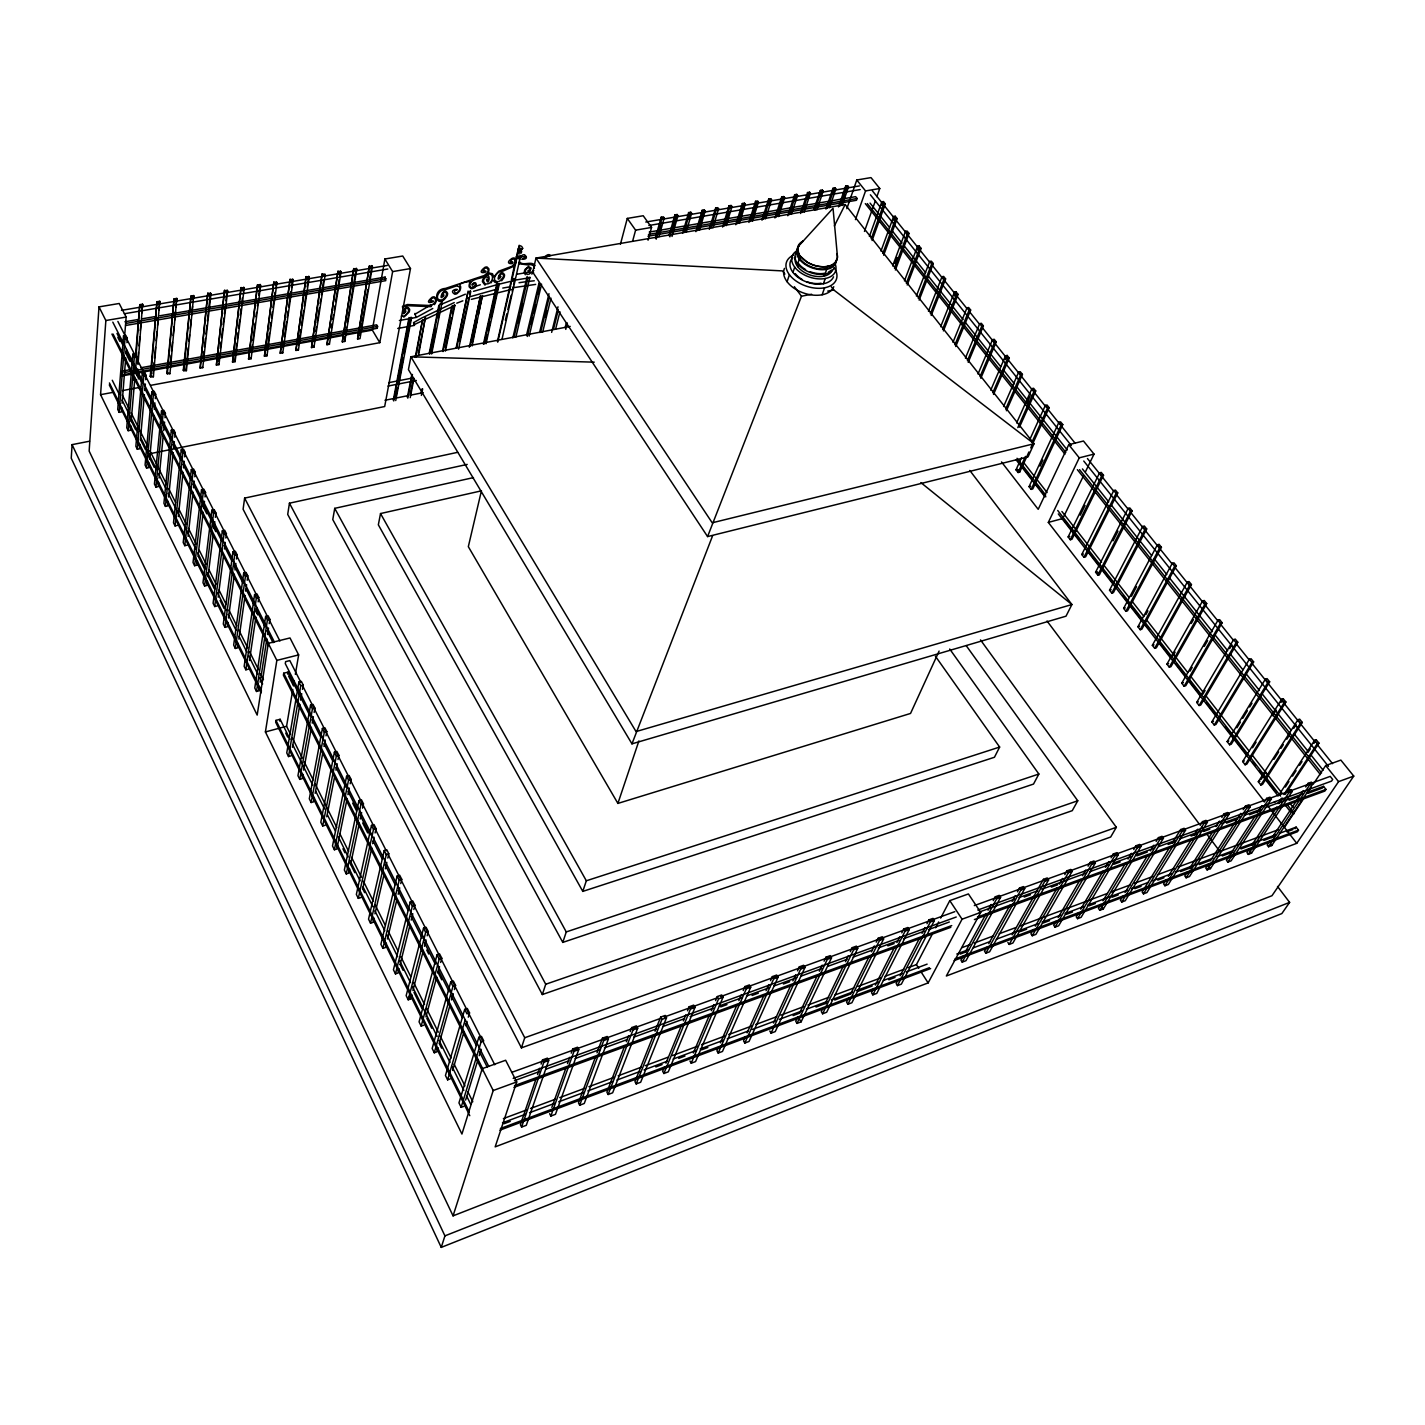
<?xml version="1.0" encoding="UTF-8"?>
<svg xmlns="http://www.w3.org/2000/svg" width="1425" height="1425" viewBox="0 0 1425 1425"><rect width="100%" height="100%" fill="white"/><g stroke="black" fill="none" stroke-linecap="round" stroke-linejoin="round"><path stroke-width="1.5" d="M520.642 251.156L521.105 250.07M522.316 248.947L520.267 251.21L518.575 250.622A2.458 1.55 13.6 0 1 517.934 249.642L519.199 248.823M89.543 441.216L72.087 444.636L71.25 458.209L441.251 1247.392L1281.841 913.567L1289.607 902.381L1277.513 886.439M124.598 336.638L126.148 317.062L119.201 303.489L99.002 306.874L89.152 451.084L453.061 1215.863L1271.973 895.719L1353.75 776.091L1340.854 760.095L1325.695 765.546L1313.565 783.732M295.349 674.363L298.644 654.894L290.005 637.955L268.274 643.352L257.177 715.083L100.569 394.672L105.86 320.518L99.002 306.874M126.95 342.659L127.306 338.331L125.828 335.392L123.53 335.801L117.723 409.438L119.166 412.359L121.392 411.932L121.731 407.603M121.499 375.773L121.838 371.426M122.871 358.387L123.209 354.041M119.166 412.359L125.008 338.722L123.53 335.801M122.087 403.275L125.738 357.8M126.095 353.471L126.433 349.143M135.375 371.889L136.657 356.749L135.143 353.792L132.846 354.202L126.736 427.749L128.197 430.706L130.423 430.261L130.797 425.933M128.197 430.706L134.342 357.158L132.846 354.202M135.375 357.372L139.81 304.647L142.571 304.184L138.011 364.444M134.573 373.724L135.126 367.133M136.052 356.143L139.81 304.647M131.153 421.622L134.823 378.373M137.53 363.464L138.457 352.492M139.027 345.901L139.775 337.119M140.327 330.529L141.075 321.747M141.823 312.966L142.571 304.184M137.085 375.416L137.637 368.843M145.724 379.727L146.116 375.398L144.602 372.406L142.286 372.833L135.856 446.292L137.334 449.267L139.579 448.822L139.953 444.511M137.334 449.267L143.8 375.826L142.286 372.833M140.345 440.183L144.388 394.832M144.762 390.521L145.35 384.037M150.248 376.253L156.999 301.744L159.743 301.281L153.401 376.734L150.248 376.253L153.401 376.734M150.729 377.233L156.999 301.744M153.098 373.582L154.114 362.627M154.506 358.245L155.521 347.29M156.127 340.718L156.928 331.954M157.534 325.381L158.139 318.808M158.941 310.044L159.743 301.281M155.307 398.608L155.699 394.298L154.167 391.269L151.834 391.697L145.083 465.049L146.579 468.077L148.841 467.614L149.233 463.303M146.579 468.077L153.383 394.743L151.834 391.697M149.643 458.993L153.686 415.868M154.292 409.403L154.897 402.919M164.997 417.739L165.407 413.446L163.857 410.364L161.524 410.81L154.434 484.055L155.948 487.118L158.211 486.637L158.638 482.345M800.209 258.976L797.786 249.428L798.463 246.24L833.037 208.282L837.49 257.052C837.259 264.248 829.083 266.992 822.938 266.76A20.627 12.611 18.9 0 1 803.504 259.546L800.28 256.179A20.627 12.611 18.9 0 1 803.255 241.021L800.44 243.515M166.832 373.19L174.064 298.876L176.789 298.413L169.967 373.671L166.832 373.19L169.967 373.671M155.948 487.118L163.073 413.891L161.524 410.81M167.331 374.169L174.064 298.876M159.066 478.034L163.305 434.963M163.715 430.671L164.57 422.049M170.341 363.963L171.196 355.235M171.623 350.853L172.478 342.125M173.138 335.57L173.993 326.824M174.634 320.269L175.489 311.523M175.916 307.159L176.789 298.413M174.794 437.261L175.257 432.826L173.672 429.709L171.321 430.172L163.911 503.292L165.425 506.392L167.705 505.911L168.168 501.475M165.425 506.392L172.906 433.289L171.321 430.172M168.631 497.058L173.191 452.758M173.654 448.323L174.331 441.679M183.308 370.162L191.003 296.026L193.693 295.563L186.426 370.643L183.308 370.162L186.426 370.643M183.807 371.123L191.003 296.026M185.927 369.681L188.207 347.878M188.902 341.341L189.578 334.804M190.273 328.267L191.182 319.538M191.645 315.192L192.553 306.464M193.248 299.927L193.693 295.563M184.733 456.891L185.214 452.473L183.611 449.303L181.26 449.783L173.494 522.779L175.043 525.914L177.323 525.415M175.043 525.914L182.863 452.936L181.26 449.783M178.285 516.58L183.059 472.37M183.54 467.934L184.252 461.308M207.801 293.194L200.159 368.113L202.778 367.632L211.007 293.71L207.801 293.194L200.159 368.113M203.241 357.978L203.953 351.441M204.434 347.094L205.414 338.402M205.895 334.056L206.857 325.363M207.338 320.999L208.317 312.307M208.798 307.96L210.49 292.748M194.815 476.787L195.314 472.37L193.675 469.163L191.324 469.644L183.202 542.498L184.769 545.686L187.067 545.169M184.769 545.686L192.945 472.851L191.324 469.644M188.064 536.352L193.052 492.231M193.551 487.813L194.317 481.187M224.491 290.379L216.404 365.121L218.987 364.64L227.679 290.896L224.491 290.379L216.404 365.121M205.022 496.933L205.538 492.533L203.882 489.292L201.513 489.79L193.034 562.483L194.619 565.707L196.935 565.191L197.452 560.773M194.619 565.707L203.169 493.032L201.513 489.79M218.737 361.505L219.254 357.176M220.269 348.502L221.035 341.982M221.552 337.654L222.567 328.979M223.084 324.633L223.85 318.131M224.348 313.785L225.114 307.283M225.88 300.782L227.163 289.934M197.968 556.373L203.187 512.341M203.704 507.941L204.487 501.333M215.353 517.346L215.905 512.964L214.231 509.669L211.844 510.186L202.991 582.736L204.594 585.996L206.91 585.461L207.462 581.062M241.057 287.583L232.542 362.146L235.107 361.665L244.227 288.099L241.057 287.583L232.542 362.146M204.594 585.996L213.518 513.481L211.844 510.186M207.997 576.662L213.18 534.927M213.999 528.337L214.819 521.746M235.125 356.393L235.107 361.665M235.927 349.891L236.728 343.407M237.28 339.079L238.082 332.577M238.616 328.249L239.685 319.61M240.219 315.281L241.021 308.78M241.822 302.296L242.357 297.968M243.176 291.466L243.711 287.137M225.827 538.044L226.397 533.663L224.705 530.332L222.318 530.848L213.091 603.238L214.712 606.533L217.028 605.981M214.712 606.533L224.01 534.197L222.318 530.848M257.515 284.822L248.556 359.189L251.103 358.708L260.668 285.321L257.515 284.822L248.556 359.189M218.168 597.217L223.565 555.572M224.42 548.999L225.275 542.426M251.423 351.298L252.278 344.814M252.831 340.504L255.075 323.226M255.912 316.76L256.482 312.431M257.319 305.965L257.889 301.655M258.727 295.171L260.134 284.377M236.461 559.01L237.049 554.646L235.339 551.261L232.934 551.813L223.297 624.007L224.954 627.356L227.287 626.786L227.875 622.404M224.954 627.356L234.644 555.18L232.934 551.813M228.463 618.04L234.395 574.311M234.982 569.947L235.873 563.392M457.639 452.331L244.619 498.109L243.105 509.259L521.425 1047.856L1110.663 837.027L1116.345 827.302L980.489 639.896M273.832 282.079L264.444 356.25L266.992 355.787L276.984 282.577L273.832 282.079L264.444 356.25M267.045 350.532L269.396 333.308M269.984 328.997L270.875 322.549M271.463 318.238L272.335 311.772M272.923 307.462L273.796 301.013M274.384 296.703L274.972 292.392M275.862 285.944L276.45 281.633M247.22 580.26L247.843 575.914L246.097 572.494L243.693 573.046L233.664 645.044L235.321 648.446L237.672 647.858L238.296 643.494M235.321 648.446L245.421 576.466L243.693 573.046M238.901 639.13L245.064 595.525M245.688 591.161L246.596 584.624M290.059 279.336L280.244 353.329L282.756 352.866L293.176 279.852L290.059 279.336L280.244 353.329M282.845 347.647L283.771 341.198M284.377 336.906L286.514 321.872M287.137 317.561L288.046 311.131M288.652 306.82L290.807 291.787M291.412 287.494L292.642 278.908M258.139 601.813L258.78 597.467L257.017 593.993L254.594 594.563L244.156 666.366L245.848 669.803L248.199 669.216M245.848 669.803L256.34 598.037L254.594 594.563M249.482 660.505L255.894 617.025M256.536 612.679L257.177 608.332M306.143 276.628L295.919 350.443L298.431 349.98L309.261 277.127L306.143 276.628L295.919 350.443M298.537 344.761L300.764 329.763M301.387 325.488L303.614 310.472M304.255 306.197L306.161 293.336M307.123 286.906L308.708 276.201M269.2 623.651L269.859 619.323L268.078 615.796L265.638 616.384L254.772 687.972L256.5 691.463L258.869 690.84L259.528 686.512M256.5 691.463L267.419 619.911L265.638 616.384M322.121 273.938L311.505 347.575L313.981 347.112L325.221 274.437L322.121 273.938L311.505 347.575M260.187 682.183L266.867 638.827M267.526 634.499L268.523 627.998M431.116 304.665L414.907 314.284M314.106 341.911L315.103 335.498M315.762 331.223L316.421 326.948M317.08 322.673L319.396 307.711M320.055 303.436L320.714 299.161M321.373 294.886L322.032 290.611M322.691 286.336L323.689 279.923M467.204 464.408L289.435 503.203L287.708 514.389L542.337 994.543L1072.259 810.665L1077.763 800.779L966.203 645.632M337.992 271.267L326.966 344.725L329.424 344.262L341.074 271.765L337.992 271.267L326.966 344.725M940.678 918.092L949.78 900.636L968.412 893.938L980.721 912.392L962.071 919.196L928.138 982.912L495.17 1146.858L516.723 1081.931L505.643 1060.253L482.22 1068.661L461.932 1134.051L265.406 731.933L276.842 660.398L268.274 643.352M329.959 336.745L330.653 332.346M331.366 327.964L332.061 323.564M332.773 319.164L333.468 314.782M334.18 310.383L334.893 305.983M335.588 301.601L337.707 288.42M338.402 284.02L339.114 279.621M339.809 275.239L340.522 270.839M289.988 739.219L280.119 719.269L275.987 720.373L275.684 722.226L469.787 1115.704M309.973 715.849L287.921 672.155L283.718 673.223L283.397 675.165L482.291 1070.763M353.738 268.613L342.321 341.893L344.761 341.43L356.82 269.111L353.738 268.613L342.321 341.893M279.799 721.121L280.119 719.269M287.601 674.078L287.921 672.155M344.957 336.122L344.761 341.43M345.687 331.74L346.417 327.358M347.148 322.976L353.347 285.73M354.077 281.348L356.25 268.185M290.504 734.213L286.567 726.269L292.802 689.504M293.532 685.176L294.262 680.847M369.396 265.976L357.568 339.079L360.008 338.616L372.442 266.475L369.396 265.976L357.568 339.079M302.474 689.362L303.222 685.069L301.352 681.399L298.894 682.041L286.746 752.917L288.527 756.55L290.914 755.891M359.848 335.516L360.596 331.152M361.344 326.77L367.739 289.613M369.627 278.677L371.889 265.567M288.527 756.55L300.746 685.71L298.894 682.041M292.41 747.306L299.856 704.377M300.604 700.103L301.726 693.654M473.474 477.607L334.732 508.351L332.773 519.573L562.786 942.406L1033.517 784.071L1038.861 774.024L949.709 649.016M516.456 256.268L517.934 258.531M150.818 385.32L379.798 342.677L372.335 330.101L384.893 258.994L402.723 256.019L410.489 268.559L384.679 406.535L149.572 453.773M384.803 279.068L385.142 277.109L159.885 315.762M800.28 256.179L807.779 262.574L812.606 264.801A20.716 12.665 18.9 0 0 827.64 266.404C834.07 266.065 839.307 259.012 836.76 253.579M123.939 374.597L377.269 328.284L377.589 326.396L376.663 324.829L140.719 367.775M385.142 277.109L385.765 280.654L125.596 325.488M314.159 712.429L314.925 708.154L313.037 704.431L310.561 705.09L297.95 775.699L299.749 779.368L302.153 778.691L302.937 774.416M299.749 779.368L312.449 708.813L310.561 705.09M379.798 342.677L392.623 271.605L384.893 258.994M303.703 770.141L311.452 727.391M312.218 723.116L313.375 716.704M326.004 735.817L326.806 731.559L324.9 727.801L322.406 728.46L309.314 798.784L311.149 802.524L313.553 801.83L314.355 797.572M311.149 802.524L324.312 732.236L322.406 728.46M315.157 793.315L322.798 752.845M323.992 746.468L325.203 740.074M393.282 400.193L396.382 383.966M408.993 317.561L396.756 381.936L398.786 381.544L403.275 357.978M393.727 400.959L409.474 318.345L411.54 317.953L411.077 317.187M395.616 398.145L397.593 387.725M404.094 353.703L409.011 327.999M409.616 324.793L410.649 319.378M395.74 400.55L411.54 317.953M338.01 759.543L338.847 755.303L336.906 751.492L334.412 752.168L320.821 822.207L322.691 825.983L325.114 825.271M480.047 491.144L380.528 513.552L378.338 524.81L582.789 891.391L994.454 757.263L999.638 747.056L935.388 656.195M322.691 825.983L336.353 755.998L334.412 752.168M407.354 397.379L410.525 381.188M411.772 374.811L410.917 379.157L413.339 378.694M415.192 357.372L422.512 319.93L415.815 357.265M407.799 398.145L412.448 374.472M326.77 816.792L334.679 776.5M335.944 770.141L337.191 763.782M412.947 380.707L410.097 395.242L423.225 392.623M418.38 353.062L425.095 318.897M410.222 397.664L414.016 378.32M418.683 354.683L425.398 317.401M421.248 393.033L422.067 388.882M429.263 353.097L438.847 305.342M421.355 395.42L422.673 388.918M429.637 354.255L439.666 304.416L442.106 302.136L431.632 353.988M431.33 352.456L436.086 328.819M438.259 318.078L439.132 313.785M439.791 310.525L440.004 309.403L437.831 310.401M350.176 783.75L351.067 779.386L349.107 775.521L346.596 776.233L332.506 845.933L334.394 849.763L336.834 849.051L347.059 798.98M334.394 849.763L348.555 780.098L346.596 776.233M347.949 794.633L349.285 788.096M442.623 350.639L451.778 306.232M443.05 351.548L452.455 305.983L454.824 305.556L454.361 304.808L452.509 313.714M445.455 347.843L451.636 317.971M445.402 351.102L454.824 305.556M362.538 808.171L363.464 803.825L361.469 799.888L358.958 800.618L344.351 870.016L346.257 873.899L348.715 873.151L349.642 868.822M511.896 278.463L512.305 277.554M513.73 280.618L497.378 284.59M456.16 347.753L466.082 300.693M466.313 299.606L467.721 292.927M456.855 347.397L468.113 291.074M346.257 873.899L360.935 804.555L358.958 800.618M459.705 340.753L468.362 299.891M468.593 298.805L468.825 297.718L466.545 298.52M469.573 294.191L470.321 290.682M458.547 349.125L470.802 291.43L468.593 291.822M350.55 864.494L359.314 823.329M360.24 819.001L361.629 812.499M502.01 339.275L520.57 255.948M469.342 347.273L480.474 295.812L470.161 346.328M472.263 342.552L477.375 319.004M478.301 314.729L482.006 297.593M472.138 345.954L482.38 295.474M375.096 832.93L376.04 828.62L374.027 824.63L371.48 825.378L356.357 894.419L358.298 898.356L360.757 897.608M358.298 898.356L373.51 829.386L371.48 825.378M362.68 888.986L371.747 848.017M372.709 843.707L374.134 837.241M483.396 344.227L496.826 283.646M484.037 344.137L497.307 284.394L499.302 284.038L486.014 343.763M485.836 341.662L487.279 335.16M488.258 330.832L490.182 322.157M491.144 317.811L496.933 291.787M497.165 290.718L498.821 283.29L499.302 284.038M497.414 341.483L510.987 281.669M511.415 279.781L516.349 256.411M497.77 342.125L517.346 255.894C517.168 249.339 516.242 259.083 520.731 257.319M387.832 858.082L388.811 853.789L386.763 849.745L384.216 850.511L368.541 919.178L370.518 923.186L372.976 922.403L373.973 918.11M505.376 320.197L506.855 313.749M507.834 309.474L511.165 295.313M512.127 291.038L513.107 286.763M513.588 284.662L514.425 280.974M519.787 257.498L520.267 255.396M370.518 923.186L386.264 854.555L384.216 850.511M374.953 913.817L383.859 875.235M385.356 868.805L386.834 862.374M512.84 337.921L527.143 276.432M513.98 337.458L527.927 277.626L529.904 277.269L515.903 337.084M518.237 322.691L519.715 316.332M520.713 312.075L522.69 303.578M481.454 490.681L468.326 546.666L617.898 803.415L910.539 713.444L939.093 651.082M400.746 883.589L401.761 879.332L399.677 875.217L397.13 876.001L380.903 944.294L382.898 948.355L385.373 947.554L386.407 943.279M526.555 335.035L538.953 283.343M527.25 336.46L539.63 284.537L538.846 283.361M531.026 323.992L532.558 317.543M533.573 313.251L535.622 304.665M538.187 293.942L539.719 287.512M382.898 948.355L399.214 880.116L397.13 876.001M529.174 336.086L541.571 284.198L539.63 284.537M387.422 939.022L396.649 900.653M398.181 894.259L399.713 887.864M539.558 332.488L548.981 293.692M540.627 332.452L549.409 296.364M545.258 317.205L546.826 310.775M542.693 332.061L550.976 298.11M413.856 909.488L414.924 905.249L412.805 901.081L410.24 901.882L393.442 969.784L395.473 973.898L397.949 973.061L399.018 968.822M551.653 332.381L557.994 306.803M553.452 329.407L558.262 310.009M555.661 328.979L559.954 311.754M395.473 973.898L412.342 906.068L410.24 901.882M400.069 964.582L409.616 926.446M411.202 920.087L412.805 913.728M565.137 327.643L566.224 323.35M565.761 329.389L567.382 322.994M427.179 935.78L428.266 931.558L426.111 927.319L423.546 928.156L406.161 995.63L408.209 999.798L410.721 998.961L411.807 994.739M408.209 999.798L425.683 932.395L423.546 928.156M412.912 990.535L423.332 950.511M424.436 946.307L426.075 939.983M620.445 244.209L627.285 218.417L643.209 215.745L651.563 227.43L648.037 240.202M440.681 962.463L441.821 958.277L439.63 953.966L437.048 954.821L419.075 1021.867L421.159 1026.089L423.67 1025.234M632.7 240.896L635.603 230.155L627.285 218.417M421.159 1026.089L439.221 959.132L437.048 954.821M425.933 1016.862L436.709 977.105M437.849 972.919L439.541 966.631M655.393 238.064L661.182 217.206L663.391 216.832L664.21 217.972L658.973 236.728M656.195 239.186L662.002 218.346L661.182 217.206M659.33 231.438L661.075 225.168M454.397 989.556L455.572 985.388L453.364 981.023L450.763 981.896L432.167 1048.479L434.287 1052.772L436.798 1051.882L437.974 1047.731M434.287 1052.772L452.972 986.278L450.763 981.896M439.149 1043.581L449.712 1006.175M451.476 999.94L453.239 993.706M669.055 235.695L674.933 214.89L677.124 214.516L677.944 215.656L672.03 236.443M669.857 236.817L675.753 216.012L674.933 214.89M673.58 227.002L677.124 214.516M682.611 233.344L688.596 212.592L690.769 212.218L691.588 213.34L686.191 232.026M684.018 232.4L689.415 213.714L688.596 212.592M688.97 218.453L690.769 212.218M468.291 1017.183L469.555 1012.926L467.293 1008.49L464.692 1009.399L445.455 1075.483L447.61 1079.847L450.14 1078.939M695.899 231.652L702.151 210.312L704.324 209.938L705.143 211.06L699.497 230.262M447.61 1079.847L465.067 1020.229M697.342 230.636L702.97 211.417L702.151 210.312M698.678 229.158L704.324 209.938M452.651 1070.424L463.909 1032.092M465.797 1025.715L467.044 1021.44M709.294 229.336L715.635 208.032L717.772 207.676L718.61 208.78L712.874 227.947M710.737 228.321L716.454 209.154L715.635 208.032M722.6 227.038L729.012 205.788L731.15 205.414L731.987 206.536L726.18 225.649M724.06 226.005L729.849 206.892L729.012 205.788M461.13 1107.332L481.116 1041.835L483.734 1040.909L481.454 1036.403L478.836 1037.311L458.957 1102.914L461.13 1107.332L463.677 1106.406M727.284 218.168L729.226 211.791M465.619 1100.064L477.909 1059.915M479.21 1055.693L481.151 1049.352M735.799 224.74L742.318 203.543L744.438 203.187L745.275 204.292L739.397 223.351M737.277 223.725L743.155 204.648L742.318 203.543M740.519 215.905L744.438 203.187M748.927 222.46L755.535 201.317L757.637 200.961L758.474 202.065L752.507 221.089M750.423 221.445L756.354 202.421L755.535 201.317M751.688 219.984L756.319 205.182M761.983 220.198L768.663 199.108L770.747 198.752L771.584 199.838L765.563 218.827M763.479 219.183L769.5 200.195L768.663 199.108M769.411 202.973L770.747 198.752M441.251 1247.392L444.921 1235.867L72.087 444.636M453.061 1215.863L493.21 1090.517L482.22 1068.661M774.933 217.954L781.702 196.899L783.768 196.561L784.623 197.647L778.513 216.582M776.447 216.938L782.539 197.986L781.702 196.899M779.03 211.292L783.768 196.561M787.811 215.727L794.651 194.726L796.717 194.37L797.555 195.457L791.392 214.356M789.325 214.712L795.488 195.813L794.651 194.726M795.346 198.574L796.717 194.37M521.425 1047.856L524.738 1037.738L244.619 498.109M542.337 994.543L545.722 984.247L289.435 503.203M800.601 213.501L807.53 192.553L809.578 192.197L810.415 193.283L804.181 212.129M802.132 212.485L808.367 193.64L807.53 192.553M807.494 198.485L809.578 192.197M562.786 942.406L566.259 931.932L334.732 508.351M582.789 891.391L586.334 880.775L380.528 513.552M969.784 470.446L1071.903 604.538L1066.007 616.188L631.97 743.85L712.536 535.942M787.081 281.722L789.414 274.74M814.013 209.208L820.319 190.398L822.35 190.059L823.205 191.128L816.881 209.938M792.959 272.424L794.723 267.152M814.851 210.294L821.156 191.467L820.319 190.398M820.96 194.228L822.35 190.059M797.715 263.857L799.283 259.136M797.644 266.618L798.623 263.678A19.469 11.952 18.9 0 0 805.606 269.61M617.898 803.415L638.899 740.929M707.584 536.584L532.701 272.122L535.978 258.085L845.168 204.541L1034.033 443.745L1028.031 456.873L707.584 536.584L801.491 296.204L811.609 294.245M825.948 209.101L833.019 188.26L835.05 187.922L835.905 188.991L829.51 207.747M827.498 208.103L833.874 189.329L833.019 188.26M832.93 194.174L835.05 187.922M536.121 1078.707L520.392 1124.699L521.586 1127.068L526.288 1125.305L548.678 1060.538L547.414 1058.134L542.551 1059.897L541.126 1064.065M537.546 1074.521L539.701 1068.251M521.586 1127.068L543.816 1062.302L542.551 1059.897M838.506 206.928L845.648 186.123L847.661 185.784L848.516 186.853L842.068 205.574M840.055 205.912L846.503 187.192L845.648 186.123M841.213 204.505L844.793 194.103M846.236 189.953L847.661 185.784M846.824 208.691L856.781 179.995L870.996 177.608L879.777 188.51L876.856 196.686M823.525 276.236L824.541 273.297A19.469 11.952 18.9 0 1 810.202 271.748M825.075 274.028L826.714 269.325M823.418 283.753L825.253 278.498M822.154 294.761L824.576 287.797M649.266 232.061L855.659 196.65L857.102 198.485L856.478 200.284L647.965 236.265M855.445 219.628L865.545 190.932L856.781 179.995M551.849 1107.457L566.01 1067.77M567.488 1063.584L569.733 1057.314M571.229 1053.146L572.707 1048.96L577.499 1047.232L578.764 1049.619L555.465 1114.314L550.834 1116.06L549.623 1113.709M864.458 231.42L875.395 200.765M550.834 1116.06L573.99 1051.365L572.707 1048.96M869.392 236.461L881.826 201.851L883.429 201.566L885.317 203.9L872.1 240.54M881.968 205.645L883.429 201.566M871.245 238.794L883.714 204.185L881.826 201.851M880.953 251.121L893.618 216.511L895.221 216.226L897.127 218.595L883.66 255.218M893.724 220.287L895.221 216.226M882.823 253.472L895.506 218.88L893.618 216.511M595.472 1056.976L578.461 1102.879L579.672 1105.212L584.25 1103.484L608.439 1038.843L607.157 1036.474L602.437 1038.184L597.022 1052.79M579.672 1105.212L603.719 1040.553L602.437 1038.184M892.638 265.923L905.516 231.331L907.137 231.046L909.043 233.433L895.363 270.037M895.007 263.589L897.269 257.48M894.526 268.31L907.44 233.718L909.043 233.433M904.447 280.885L917.558 246.311L919.178 246.008L921.102 248.413L907.191 285M917.629 250.07L919.178 246.008M906.353 283.29L919.499 248.716L921.102 248.413M624.756 1045.736L606.89 1092.191L608.119 1094.507L612.643 1092.797L637.688 1028.227L636.405 1025.875L631.756 1027.567L630.188 1031.611M626.305 1041.711L628.639 1035.654M608.119 1094.507L633.038 1029.919L637.688 1028.227M916.382 295.99L929.723 261.452L931.344 261.149L933.304 263.572L919.125 300.141M918.306 298.431L931.683 263.892L933.304 263.572M928.459 311.273L942.014 276.753L943.635 276.432L945.612 278.89L931.202 315.442M930.4 313.732L943.991 279.211L945.612 278.89M653.434 1035.245L634.962 1081.646L636.191 1083.926L640.662 1082.252L666.544 1017.753L665.243 1015.437L660.648 1017.094L655.037 1031.219M636.191 1083.926L661.948 1019.409L666.544 1017.753M940.643 326.717L954.447 292.214L956.068 291.893L958.081 294.387L943.403 330.903M954.447 295.955L956.068 291.893M942.602 329.211L956.442 294.708L958.081 294.387M952.969 342.321L967.005 307.853L968.644 307.515L970.657 310.044L955.73 346.524M954.946 344.85L969.036 310.383L970.657 310.044M664.299 1067.218L662.643 1071.244L663.89 1073.506L668.289 1071.849L694.99 1007.422L693.672 1005.124L689.148 1006.763L687.491 1010.788M665.956 1063.192L681.702 1024.896M683.359 1020.87L685.835 1014.832M663.89 1073.506L690.466 1009.06L694.99 1007.422M965.42 358.102L979.705 323.671L981.344 323.315L983.393 325.862L968.198 362.324M967.433 360.65L981.754 326.218L983.393 325.862M978.013 374.062L992.548 339.649L994.187 339.292L996.253 341.857L980.792 378.284M693.369 1052.933L709.597 1014.689M711.289 1010.663L713.854 1004.625M715.564 1000.599L717.274 996.574L721.727 994.953L723.045 997.233L695.56 1061.589L691.214 1063.228L689.967 1060.984M980.044 376.627L994.614 342.214L996.253 341.857M691.214 1063.228L718.592 998.854L723.045 997.233M990.731 390.183L1005.533 355.805L1007.172 355.448L1009.274 358.049L993.528 394.422M1005.427 359.492L1007.172 355.448M992.78 392.766L1007.617 358.405L1009.274 358.049M718.681 1046.841L716.918 1050.848L718.182 1053.075L722.475 1051.454L750.726 987.187L749.39 984.924L744.99 986.528L743.244 990.553M720.427 1042.815L737.099 1004.625M738.863 1000.599L741.481 994.561M718.182 1053.075L746.326 988.79L750.726 987.187M1003.61 406.481L1018.661 372.139L1020.3 371.765L1022.42 374.401L1006.406 410.738M1005.676 409.1L1020.781 374.775L1022.42 374.401M1016.613 422.958L1031.932 388.669L1033.588 388.277L1035.726 390.949L1019.427 427.233M1027.265 402.402L1029.972 396.346M1017.806 427.625L1034.069 391.323L1035.726 390.949M745.328 1036.848L743.529 1040.856L744.812 1043.047L749.033 1041.461L778.032 977.265L776.696 975.038L772.35 976.606L770.551 980.632M747.127 1032.822L764.245 994.686M766.044 990.66L768.752 984.639M744.812 1043.047L773.686 978.85L778.032 977.265M519.163 248.787L519.163 249.482A3.349 2.12 13.6 0 0 519.697 250.319L520.517 250.853M1028.921 451.974L1019.712 472.103L1018.091 472.512L1016.007 469.84L1021.511 457.746M1029.758 439.613L1045.362 405.377L1047.019 404.985L1049.174 407.675L1030.756 447.949M1018.091 472.512L1025.448 456.41M1031.878 442.302L1047.518 408.067L1049.174 407.675M773.49 1022.972L791.017 984.871M792.87 980.863L795.649 974.86M797.483 970.835L799.336 966.827L803.611 965.277L804.965 967.486L775.253 1031.593L771.067 1033.161L769.803 1030.987M771.067 1033.161L800.672 969.053L804.965 967.486M1029.064 486.655L1058.935 422.263L1060.592 421.871L1062.783 424.579L1032.787 488.935L1031.166 489.363L1029.064 486.655L1030.685 486.228M1040.036 466.118L1042.833 460.079M1031.166 489.363L1061.126 424.988L1062.783 424.579M797.608 1017.236L795.72 1021.244L797.002 1023.399L801.117 1021.85L831.541 957.832L830.187 955.658L825.966 957.19L824.077 961.18M799.496 1013.246L817.451 975.199M819.339 971.191L822.172 965.188M1085.512 471.675L1094.026 454.112L1083.481 441.02L1068.75 444.689L1038.202 509.331L1001.508 461.932M797.002 1023.399L827.302 959.381L831.541 957.832M1264.082 801.117L1048.319 522.405L1079.259 457.835L1094.026 454.112M823.24 1007.635L821.299 1011.625L822.599 1013.781L826.66 1012.249L857.761 948.32L856.407 946.147L852.239 947.661L850.298 951.668M825.164 1003.645L843.529 965.651M845.47 961.661L848.374 955.658M822.599 1013.781L853.593 949.834L857.761 948.32M1063.745 516.58L1083.606 475.576M1068.127 536.94L1099.583 472.851L1101.258 472.423L1103.52 475.238L1071.938 539.291L1070.3 539.737L1068.127 536.94L1069.765 536.495M1080.257 515.137L1085.031 505.43M1070.3 539.737L1101.846 475.665L1103.52 475.238M457.389 285.641L445.704 289.578A5.486 3.545 -31.1 0 0 443.139 290.023C438.472 290.682 433.948 300.372 441.109 300.034A4.168 2.69 -31.1 0 0 443.3 299.179L446.132 295.866A7.41 4.792 -31 0 0 446.542 293.603L445.704 292.232A2.618 1.692 -31.1 0 0 444.119 292.481C439.702 296.044 442.284 297.736 443.905 294.886C437.671 304.416 443.104 284.84 447.575 293.212A9.352 6.056 -31 0 1 447.076 295.937C436.941 311.576 430.617 289.275 445.491 288.42L484.322 275.506L487.439 272.798A6.733 4.364 -32.1 0 0 488.116 269.61C484.482 263.572 481.009 275.987 484.838 270.839C490.342 271.997 474.365 275.577 484.856 267.383A3.313 2.155 -32.2 0 1 487.101 267.027L488.828 268.737A10.296 6.68 -32.1 0 1 488.187 272.852C484.999 279.799 474.507 276.753 470.571 282.88A6.715 4.328 -31.9 0 0 469.912 286.051C470.82 290.664 478.622 283.949 473.902 283.45C469.466 284.662 473.723 286.514 473.243 283.718M848.481 998.266L846.575 1002.149L847.875 1004.269L851.883 1002.755L883.642 938.915L882.271 936.777L878.156 938.273L876.233 942.139M850.404 994.401L868.591 957.618M871.459 951.811L874.327 946.004M847.875 1004.269L879.528 940.411L883.642 938.915M1108.988 510.364L1085.601 556.872L1083.98 557.317L1081.771 554.503L1113.798 490.521L1115.454 490.093L1117.752 492.925L1110.93 506.498M1083.98 557.317L1116.078 493.371L1117.752 492.925M834.337 225.969L845.168 204.541M873.472 988.897L871.512 992.762L872.83 994.864L876.785 993.385L909.186 929.652L907.796 927.515L903.735 928.993L901.793 932.858M875.413 985.031L894.953 946.378M896.913 942.513L899.834 936.724M872.83 994.864L905.107 931.131L909.186 929.652M1095.576 572.244L1128.155 508.404L1129.829 507.959L1132.145 510.827L1099.423 574.649L1097.784 575.112L1095.576 572.244L1097.214 571.781L1099.423 574.649M1113.014 540.841L1117.966 531.169M1097.784 575.112L1130.47 511.29L1132.145 510.827M898.142 979.652L896.147 983.517L897.465 985.601L901.366 984.123L934.39 920.497L933.001 918.395L928.993 919.837L926.998 923.703M900.119 975.804L919.036 939.128M922.028 933.339L925.003 927.55M897.465 985.601L930.365 921.957L934.39 920.497M1109.523 590.217L1142.69 526.484L1144.364 526.021L1146.697 528.942L1113.406 592.622L1111.767 593.103L1109.523 590.217L1111.162 589.736M908.081 967.717L916.418 964.618L932.591 933.589M935.619 927.782L938.665 921.957M1111.767 593.103L1145.023 529.405L1146.697 528.942M1123.63 608.368L1157.385 544.795L1159.059 544.314L1161.428 547.271L1127.549 610.808L1125.91 611.307L1123.63 608.368L1125.287 607.887M1131.414 596.327L1136.544 586.69M1125.91 611.307L1159.754 547.734L1161.428 547.271M980.721 912.392L946.342 976L1296.75 843.315L1338.574 781.63L1353.75 776.091M1137.916 626.751L1172.276 563.303L1173.951 562.822L1176.337 565.814L1141.852 629.209L1140.214 629.707L1137.916 626.751L1139.555 626.252M1145.807 614.709L1147.891 610.88M1140.214 629.707L1174.663 566.295L1176.337 565.814M962.979 956.3L960.895 960.129L962.196 962.124L965.99 960.682L1000.582 897.376L999.228 895.363L995.327 896.77L993.243 900.618M965.063 952.452L985.94 914.048M988.024 910.219L991.159 904.447M962.196 962.124L996.698 898.783L1000.582 897.376M1152.344 645.329L1187.328 582.041L1189.002 581.543L1191.442 584.571L1156.334 647.823L1154.678 648.322L1152.344 645.329L1154.001 644.83M986.652 947.411L984.533 951.241L985.833 953.218L989.591 951.811L1024.735 888.594L1023.364 886.599L1019.534 888.007L1017.414 891.836M988.772 943.582L1009.987 905.249M1012.106 901.419L1015.277 895.666M1154.678 648.322L1189.75 585.069L1191.442 584.571M985.833 953.218L1020.888 890.002L1024.735 888.594M1012.178 934.818L1043.421 879.332L1047.215 877.96L1048.586 879.938L1012.89 943.029L1009.185 944.419L1007.867 942.477M1166.95 664.139L1202.558 601.012L1204.25 600.495L1206.708 603.559L1170.958 666.651L1169.302 667.167L1166.95 664.139L1168.607 663.623M1009.185 944.419L1044.792 881.309L1048.586 879.938M1172.935 655.963L1175.091 652.133M1191.282 623.455L1193.455 619.626M1169.302 667.167L1205.016 604.058L1206.708 603.559M1033.125 929.973L1030.934 933.803L1032.252 935.744L1035.922 934.355L1072.134 871.387L1070.745 869.428L1067.004 870.782L1064.813 874.594M1035.316 926.161L1057.172 887.971M1059.345 884.141L1062.622 878.423M1032.252 935.744L1068.376 872.741L1072.134 871.387M1181.735 683.163L1217.983 620.196L1219.675 619.679L1222.151 622.761L1185.778 685.692L1184.122 686.227L1181.735 683.163L1183.391 682.628M1189.982 671.175L1192.191 667.363M1204.285 646.38L1207.581 640.662M1184.122 686.227L1220.459 623.295L1222.151 622.761M1055.925 921.423L1053.716 925.235L1055.034 927.158L1058.65 925.787L1095.38 862.927L1093.99 860.985L1090.303 862.339L1088.077 866.151M1058.152 917.611L1080.31 879.492M1082.537 875.68L1085.868 869.962M1055.034 927.158L1091.675 864.28L1095.38 862.927M1196.697 702.418L1233.587 639.629L1235.279 639.095L1237.791 642.212L1200.758 704.965L1199.102 705.517L1196.697 702.418L1198.354 701.866M1202.825 694.26L1205.069 690.448M1229.686 648.607L1231.93 644.795M1199.102 705.517L1236.098 642.746L1237.791 642.212M1078.476 912.962L1076.213 916.774L1077.549 918.68L1081.112 917.326L1118.34 854.59L1116.951 852.667L1113.299 853.985L1111.055 857.797M1080.72 909.168L1103.182 871.12M1105.426 867.308L1108.81 861.608M1077.549 918.68L1114.688 855.926L1118.34 854.59M1100.741 904.608L1098.461 908.42L1099.779 910.308L1103.324 908.972L1141.015 846.361L1139.626 844.437L1136.01 845.755L1133.73 849.549M1103.003 900.814L1125.768 862.837M1128.048 859.043L1131.468 853.343M1211.82 721.887L1249.387 659.276L1251.079 658.742L1253.626 661.913L1215.917 724.47L1214.26 725.022L1211.82 721.887L1213.477 721.335M1099.779 910.308L1137.399 847.661L1141.015 846.361M1214.26 725.022L1251.934 662.447L1253.626 661.913M1122.74 896.361L1120.424 900.155L1121.76 902.025L1125.251 900.707L1163.406 838.221L1162.016 836.315L1158.454 837.615L1156.156 841.409M1125.038 892.567L1146.929 856.567M1150.385 850.885L1153.84 845.203M1121.76 902.025L1159.843 839.503L1163.406 838.221M1227.139 741.588L1265.382 679.191L1267.074 678.621L1269.657 681.827L1231.271 744.206L1229.597 744.776L1227.139 741.588L1228.795 741.018M1236.918 727.783L1240.391 722.119M1242.725 718.342L1247.356 710.772M1249.672 706.996L1252.005 703.202M1229.597 744.776L1267.965 682.397L1269.657 681.827M1170.121 846.592L1142.138 891.997L1143.473 893.849L1146.929 892.549L1185.529 830.169L1184.139 828.299L1180.612 829.582L1172.454 842.816M1143.473 893.849L1182.02 831.452L1185.529 830.169M533.823 270.465L528.746 274.366M1165.953 880.151L1163.584 883.928L1164.938 885.762L1168.34 884.48L1207.385 822.243L1205.995 820.373L1202.504 821.637L1200.153 825.413M1168.304 876.375L1191.888 838.63M1194.257 834.854L1197.784 829.19M1242.636 761.538L1281.574 699.337L1283.266 698.767L1285.884 702.008L1246.786 764.174L1245.129 764.762L1242.636 761.538L1244.292 760.95M1164.938 885.762L1203.911 823.507L1207.385 822.243M1252.557 747.769L1256.102 742.104M1272.632 715.724L1276.177 710.077M1280.915 702.525L1283.266 698.767M1245.129 764.762L1284.174 702.578L1285.884 702.008M1187.114 872.296L1184.798 875.947L1186.134 877.782L1189.501 876.517L1228.973 814.387L1227.584 812.535L1224.146 813.782L1221.831 817.451M1189.43 868.644L1212.568 832.075M1216.042 826.589L1219.515 821.103M1186.134 877.782L1225.536 815.634L1228.973 814.387M519.395 258.281L519.395 257.017M1258.311 781.719L1297.961 719.732L1299.671 719.144L1302.308 722.439L1262.514 784.391L1260.84 784.979L1258.311 781.719L1259.985 781.132M1261.143 779.315L1265.81 772.012M1273.986 759.258L1278.653 751.973M1280.986 748.321L1283.319 744.669M1286.828 739.201L1289.162 735.549M1293.829 728.264L1296.162 724.613M1208.097 864.423L1205.746 868.074L1207.1 869.891L1210.431 868.627L1250.313 806.639L1248.906 804.804L1245.503 806.033L1243.17 809.685M1210.431 860.771L1240.837 813.337M1260.84 784.979L1300.597 723.027L1302.308 722.439M1207.1 869.891L1246.911 807.868L1250.313 806.639M1254.819 816.596L1226.462 860.29L1227.816 862.089L1231.111 860.842L1271.385 798.98L1269.978 797.163L1266.629 798.374L1264.26 802.026M1257.171 812.945L1261.909 805.659M1227.816 862.089L1268.036 800.209L1271.385 798.98M1278.938 794.901L1314.562 740.394L1316.255 739.789L1318.944 743.12L1285.101 794.455M1285.368 787.027L1288.93 781.577M1292.493 776.126L1296.055 770.676M1299.618 765.225L1302.005 761.591M1307.936 752.507L1310.323 748.873M1313.886 743.423L1316.255 739.789M1277.94 803.647L1281.503 798.196M1283.889 794.562L1317.234 743.725L1318.944 743.12M1249.333 848.962L1246.946 852.595L1248.282 854.377L1251.542 853.147L1292.226 791.409L1290.801 789.61L1287.487 790.822L1288.913 792.621L1248.282 854.377M1251.72 845.328L1276.764 807.173M1279.133 803.54L1282.714 798.089M1269.586 841.356L1267.181 844.972L1268.535 846.753L1271.759 845.542L1312.799 783.928L1311.392 782.147L1308.114 783.34L1305.71 786.956M1271.991 837.722L1303.287 790.59M1268.535 846.753L1309.522 785.122L1312.799 783.928M1284.442 827.408L1305.068 796.486M1307.491 792.834L1311.125 787.384M1295.058 828.709L1296.144 827.106L1298.496 830.134L1297.409 831.737L954.002 960.664M974.379 919.57L1324.84 791.071L1325.962 789.397L1323.54 786.351L1322.418 788.025L1307.812 793.369M826.162 268.613L827.729 266.386M544.475 257.498L547.058 255.093A3.295 2.12 -33.6 0 1 549.248 254.683L550.727 255.681M434.358 304.665L435.213 303.489A10.296 6.662 -30.7 0 0 436.192 298.555L434.411 296.881A3.331 2.155 -30.9 0 0 432.131 297.255C421.497 306.286 438.205 300.817 432.113 300.871C428.177 305.467 431.989 293.532 435.516 299.428A6.769 4.382 -30.8 0 1 434.874 302.599L431.775 305.288A3.153 2.048 -30.8 0 1 430.19 305.502L407.425 304.54L402.402 306.411M491.108 282.827C493.798 276.521 492.872 283.557 497.04 282.56M545.33 257.408L549.302 255.912M533.573 272.371L531.792 274.081M472.548 283.967C476.698 279.514 477.82 287.387 473.189 288.242A3.313 2.137 -31.8 0 1 470.945 288.598L469.217 286.924A10.207 6.591 -32 0 1 470.268 281.99C473.617 280.743 455.964 282.631 460.542 286.318A10.26 6.644 -31.3 0 1 459.509 291.252L456.891 293.71A3.313 2.137 -31.4 0 1 454.628 294.156C447.379 289.507 461.415 288.278 456.125 290.273C453.488 286.71 453.934 298.039 459.153 290.575A6.751 4.364 -31.4 0 0 459.794 287.405L457.229 285.659M501.653 280.761L503.969 277.554A9.263 5.949 -32.4 0 0 504.503 274.829C500.068 266.511 494.92 286.051 500.852 276.379C499.213 279.727 496.755 277.198 501.173 274.081A2.583 1.657 -32.5 0 1 502.722 273.832L503.506 275.203A7.321 4.72 -32.4 0 1 503.043 277.465L500.193 280.743A4.115 2.654 -32.4 0 1 498.697 281.455M422.976 320.678L425.861 318.167M402.473 307.657L405.056 306.161A5.504 3.58 -30.2 0 1 407.657 305.698L430.154 306.642A3.58 2.316 -30.8 0 0 431.365 306.518M454.254 302.599L421.568 318.113L413.571 322.638L413.945 324.722L455.145 305.36M432.773 308.495L416.421 317.401L399.392 320.5M517.916 251.459L517.293 252.439A2.458 1.55 13.6 0 0 517.952 253.436L519.199 254.006M440.895 304.487L465.352 294.191M403.756 317.169L409.153 312.039A9.423 6.11 -30.1 0 0 409.616 309.314C404.718 300.978 400.015 320.661 405.84 310.899C404.344 314.337 401.565 311.843 406.089 308.602A2.618 1.71 -30.2 0 1 407.71 308.334L408.583 309.706A7.446 4.827 -30.1 0 1 408.191 311.968L405.359 315.281A4.186 2.708 -30.1 0 1 403.168 316.154L401.316 316.101M444.921 1235.867L1289.607 902.381M456.748 303.187L462.858 300.817M956.816 954.02L969.303 949.335M973.471 947.785L990.126 941.551M996.36 939.217L1038.006 923.649M1042.156 922.1L1060.895 915.082M1065.063 913.532L1083.802 906.514M1087.97 904.964L1127.513 890.18M1131.682 888.612L1148.336 882.396M1152.504 880.828L1171.225 873.828M1175.393 872.26L1212.871 858.26M1217.039 856.692L1233.694 850.476M1239.928 848.124L1275.322 834.89M1279.49 833.34L1296.144 827.106M504.005 1123.737L510.239 1121.404M655.838 1066.933L662.091 1064.6M678.728 1058.383L684.962 1056.05M701.599 1049.815L707.851 1047.482M793.119 1015.58L799.372 1013.246M816.008 1007.03L826.411 1003.129M834.729 1000.029L849.282 994.579M857.601 991.462L872.171 986.011M888.808 979.794L895.043 977.461M960.076 954.109L966.328 951.775M1020.425 931.523L1026.659 929.189M1043.314 922.955L1049.548 920.621M1066.185 914.387L1072.437 912.053M1089.074 905.819L1095.326 903.486M1111.963 897.251L1118.215 894.918M1134.852 888.683L1141.087 886.35M1157.741 880.116L1163.976 877.782M1180.63 871.548L1191.033 867.665M1199.351 864.548L1209.754 860.647M1222.24 855.98L1232.643 852.079M1240.961 848.962L1255.532 843.511M1263.85 840.394L1274.253 836.511M1286.739 831.826L1292.974 829.493M500.389 1128.529L929.403 967.7M954.893 959.025L1298.496 830.134M499.837 1130.203L930.614 968.572M503.399 1118.589L526.342 1110.039M530.51 1108.49L555.554 1099.156M559.722 1097.606L584.749 1088.273M588.917 1086.705L613.961 1077.371M618.129 1075.822L641.072 1067.272M645.24 1065.722L668.183 1057.154M672.368 1055.604L697.395 1046.271M701.563 1044.721L724.506 1036.153M728.674 1034.603L751.634 1026.053M755.802 1024.504L776.661 1016.72M780.829 1015.17L803.771 1006.602M807.957 1005.053L828.816 997.286M835.068 994.953L853.842 987.952M858.01 986.385L880.953 977.835M885.139 976.285L903.913 969.285M961.679 947.75L969.997 944.633M974.166 943.083L992.904 936.1M999.157 933.767L1015.811 927.568M1019.979 926.001L1107.439 893.404M1111.607 891.854L1130.346 884.854M1134.514 883.304L1153.253 876.322M1157.421 874.772L1174.075 868.555M1178.243 867.006L1278.189 829.742M502.491 1122.829L525.38 1114.279M529.548 1112.711L554.521 1103.378M558.689 1101.828L583.662 1092.494M587.83 1090.944L612.803 1081.593M616.972 1080.043L639.861 1071.493M644.029 1069.926L666.918 1061.376M673.17 1059.042L696.077 1050.492M700.227 1048.925L723.134 1040.375M727.284 1038.807L748.107 1031.041M752.275 1029.473L775.164 1020.923M779.332 1019.374L802.222 1010.806M806.39 1009.256L827.212 1001.472M831.363 999.923L852.186 992.138M856.354 990.589L879.243 982.021M883.411 980.471L902.15 973.471M906.3 971.921L927.123 964.137M977.408 917.077L1325.962 789.397M513.908 1087.418L950.796 927.319M977.782 910.058L1331.556 781.114L1332.678 779.439L1330.237 776.376L974.308 905.587M1274.182 802.168L1275.856 801.545M514.461 1080.684L539.541 1071.529M545.828 1069.249L568.824 1060.859M575.094 1058.561L600.174 1049.406M604.36 1047.892L627.356 1039.502M633.626 1037.204L656.64 1028.814M662.91 1026.517L683.804 1018.893M690.092 1016.613L713.088 1008.205M719.358 1005.925L742.354 997.536M746.54 996.004L769.536 987.614M773.722 986.082L796.717 977.692M800.903 976.178L821.798 968.537M828.067 966.257L846.895 959.381M853.165 957.101L871.975 950.226M878.245 947.946L899.157 940.304M903.343 938.79L924.255 931.148M928.441 929.634L949.335 921.993M979.26 912.071L1014.725 899.122M1018.911 897.608L1037.685 890.75M1041.853 889.218L1085.672 873.222M1089.84 871.69L1108.632 864.832M1112.8 863.318L1131.575 856.461M1135.743 854.929L1154.535 848.071M1158.703 846.557L1175.393 840.447M1179.562 838.933L1217.128 825.217M1221.296 823.686L1240.071 816.828M1244.257 815.314L1260.947 809.222M1265.115 807.69L1302.682 793.974M1306.85 792.46L1323.54 786.351M720.712 1006.905L726.982 1004.625M752.044 995.469L758.314 993.172M783.376 984.016L789.646 981.736M887.846 945.862L894.116 943.564M493.21 1090.517L516.723 1081.931M1024.201 897.038L1030.471 894.74M1051.312 887.116L1057.582 884.836M1113.887 864.262L1120.139 861.965M1136.812 855.873L1147.25 852.061M1168.09 844.437L1174.36 842.157M1191.033 836.048L1197.285 833.767M1203.555 831.47L1209.807 829.19M1226.497 823.098L1236.918 819.286M1249.422 814.708L1259.86 810.896M1289.055 800.227L1299.475 796.415M514.478 1085.654L951.722 925.591M511.628 1072.402L660.06 1018.572M664.228 1017.058L716.49 998.106M720.676 996.592L954.803 911.662M543.816 1062.302L548.678 1060.538M573.99 1051.365L578.764 1049.619M603.719 1040.553L608.439 1038.843M1288.913 792.621L1292.226 791.409M513.196 1078.404L956.246 917.005M524.738 1037.738L1116.345 827.302M545.722 984.247L1077.763 800.779M469.555 1012.926L466.937 1013.834L464.692 1009.399M452.972 986.278L455.572 985.388M566.259 931.932L1038.861 774.024M439.221 959.132L441.821 958.277M425.683 932.395L428.266 931.558M586.334 880.775L999.638 747.056M473.492 291.323L497.592 284.555M470.624 296.56L494.849 289.72M471.39 299.357L511.112 289.524M412.342 906.068L414.924 905.249M472.174 287.387L480.332 284.804M487.457 274.134C495.17 272.335 493.21 283.718 487.029 283.931A4.132 2.654 -32.2 0 1 485.088 283.807L483.502 281.295A7.339 4.72 -32.2 0 1 484.037 279.015L485.515 277.234A2.601 1.674 -32.2 0 1 487.101 276.931C490.538 279.603 486.317 282.168 486.548 279.175C488.508 289.685 492.427 266.903 483.111 278.962A9.263 5.967 -32.2 0 0 482.452 281.722L485.034 285.143M399.214 880.116L401.761 879.332M386.264 854.555L388.811 853.789M373.51 829.386L376.04 828.62M360.935 804.555L363.464 803.825M348.555 780.098L351.067 779.386M1081.771 554.503L1083.41 554.04M336.353 755.998L338.847 755.303M488.187 272.852L492.498 273.725L493.78 277.002L498.697 271.213L511.878 266.333L514.585 263.803A6.697 4.328 -32.8 0 0 515.298 260.615C511.504 254.558 508.369 267.259 512.181 261.63C516.473 264.658 502.134 264.836 512.109 258.37A3.295 2.137 -32.9 0 1 514.336 258.032L516.01 259.742A10.189 6.591 -32.7 0 1 514.87 264.694A5.272 3.402 -32.8 0 1 513.463 266.404L502.793 271.178A5.415 3.491 -32.5 0 0 500.282 271.623C496.185 272.407 491.037 280.796 497.432 281.669M324.312 732.236L326.806 731.559M265.406 731.933L286.567 726.269M1048.319 522.405L1062.801 518.522L1072.366 530.795M312.449 708.813L314.925 708.154M300.746 685.71L303.222 685.069M1016.007 469.84L1017.628 469.431L1019.712 472.103M276.842 660.398L298.644 654.894M415.031 313.411L415.886 317.098M267.419 619.911L269.859 619.323M256.34 598.037L258.78 597.467M245.421 576.466L247.843 575.914M234.644 555.18L237.049 554.646M224.01 534.197L226.397 533.663M213.518 513.481L215.905 512.964M203.169 493.032L205.538 492.533M495.401 290.059L497.414 289.649M192.945 472.851L195.314 472.37M182.863 452.936L185.214 452.473M384.982 400.265L407.675 395.722M172.906 433.289L175.257 432.826M388.651 382.684L412.662 377.981M387.974 386.068L416.332 380.493M827.711 291.11L833.75 289.952L1034.033 443.745L712.215 522.797L535.978 258.085L782.539 270.91L784.89 274.063M163.073 413.891L165.407 413.446M570.196 326.414L410.917 356.802L408.423 369.592L631.97 743.85M153.383 394.743L155.699 394.298M100.569 394.672L112.397 392.463M122.461 390.593L139.917 387.351M512.679 287.797L535.675 284.394M397.753 328.463L414.497 325.381L413.767 322.602M143.8 375.826L146.116 375.398M136.711 379.816L134.021 380.315L133.522 379.335M123.245 370.945L129.8 369.77M124.1 372.637L377.589 326.396M122.283 375.879L130.975 374.276M135.322 373.493L341.893 335.677M346.239 334.875L372.335 330.101M516.848 274.206L529.512 272.193L531.187 268.114L528.39 266.546L525.006 269.503A8.888 5.682 -33.2 0 0 524.329 272.193L525.291 274.776M480.955 296.578L482.95 296.204M895.506 218.88L897.127 218.595M134.342 357.158L136.657 356.749M883.714 204.185L885.317 203.9M125.008 338.722L127.306 338.331M502.776 288.064L510.613 286.692M124.901 321.765L138.029 319.521M142.393 318.755L155.521 316.51M125.756 323.457L386.104 278.694M648.482 234.395L857.102 198.485M519.288 246.293L518.593 247.825A6.217 3.919 13.7 0 0 519.644 249.411L521.158 250.39M124.349 313.749L387.832 269.004M648.856 225.506L860.219 189.561M105.86 320.518L126.148 317.062M392.623 271.605L410.489 268.559M635.603 230.155L651.563 227.43M865.545 190.932L879.777 188.51M520.873 250.088L518.825 249.571A2.458 1.55 13.6 0 1 518.166 248.573L519.608 247.558M140.327 305.627L143.088 305.164M157.516 302.723L160.259 302.26M174.58 299.856L177.306 299.393M191.52 296.988L194.21 296.542M208.335 294.156L211.007 293.71M225.025 291.341L227.679 290.896M241.591 288.545L244.227 288.099M258.05 285.766L260.668 285.321M274.384 283.023L276.984 282.577M290.593 280.28L293.176 279.852M306.696 277.572L309.261 277.127M322.673 274.865L325.221 274.437M338.544 272.193L341.074 271.765M354.308 269.539L356.82 269.111M369.948 266.903L372.442 266.475M662.002 218.346L664.21 217.972M675.753 216.012L677.944 215.656M689.415 213.714L691.588 213.34M702.97 211.417L705.143 211.06M716.454 209.154L718.61 208.78M729.849 206.892L731.987 206.536M743.155 204.648L745.275 204.292M756.354 202.421L758.474 202.065M769.5 200.195L771.584 199.838M782.539 197.986L784.623 197.647M795.488 195.813L797.555 195.457M808.367 193.64L810.415 193.283M821.156 191.467L823.205 191.128M833.874 189.329L835.905 188.991M846.503 187.192L848.516 186.853M121.463 310.365L387.226 265.46M645.792 222.033L859.4 185.927M530.278 277.643L514.817 280.173L515.173 278.249M519.021 282.72L526.716 281.598M528.622 281.384L534.304 280.778M594.225 362.164L410.917 356.802L636.049 731.577L1071.903 604.538L920.888 482.612M518.166 258.566L516.598 257.676M528.604 272.353C526.288 267.027 532.433 274.419 528.924 267.508A2.601 1.657 -33.1 0 0 527.375 267.811L525.896 269.557A7.036 4.507 -33.2 0 0 525.344 271.783L526.858 274.241A4.115 2.636 -33.1 0 0 527.464 274.402M519.608 249.357L518.005 249.339L517.952 250.586A6.199 3.919 13.6 0 0 519.003 252.172L520.998 253.24L521.675 251.708A6.217 3.937 13.5 0 0 520.642 250.123M905.516 231.331L907.44 233.718M917.558 246.311L919.499 248.716M929.723 261.452L931.683 263.892M942.014 276.753L943.991 279.211M954.447 292.214L956.442 294.708M967.005 307.853L969.036 310.383M979.705 323.671L981.754 326.218M992.548 339.649L994.614 342.214M1005.533 355.805L1007.617 358.405M1018.661 372.139L1020.781 374.775M1031.932 388.669L1034.069 391.323M1045.362 405.377L1047.518 408.067M1058.935 422.263L1061.126 424.988M1099.583 472.851L1101.846 475.665M1113.798 490.521L1116.078 493.371M1128.155 508.404L1130.47 511.29M1142.69 526.484L1145.023 529.405M1157.385 544.795L1159.754 547.734M1172.276 563.303L1174.663 566.295M1187.328 582.041L1189.75 585.069M1202.558 601.012L1205.016 604.058M1217.983 620.196L1220.459 623.295M1233.587 639.629L1236.098 642.746M1249.387 659.276L1251.934 662.447M1265.382 679.191L1267.965 682.397M1281.574 699.337L1284.174 702.578M1297.961 719.732L1300.597 723.027M1314.562 740.394L1317.234 743.725M872.385 190.825L882.093 202.92M884.872 206.376L929.278 261.666M932.057 265.121L966.756 308.299M969.534 311.754L979.242 323.849M982.021 327.305L1005.605 356.678M1008.383 360.133L1045.861 406.784M1048.64 410.24L1075.002 443.05M1087.453 458.547L1113.905 491.483M1116.683 494.956L1127.834 508.814M1130.613 512.288L1172.383 564.282M1175.18 567.756L1218.339 621.496M1221.136 624.969L1233.658 640.573M1236.437 644.029L1248.977 659.632M1251.756 663.106L1314.42 741.107M1317.217 744.58L1332.535 763.64M870.39 194.815L1071.315 445.526M1083.748 461.023L1328.456 766.383M1068.75 444.689L1079.259 457.835M1325.695 765.546L1338.574 781.63M870.052 203.098L889.503 227.448M892.282 230.921L901.989 243.087M904.768 246.561L925.609 272.638M928.388 276.129L963.104 319.574M965.883 323.065L1000.617 366.528M1003.378 370.001L1014.493 383.913M1017.272 387.386L1067.272 449.962M1082.43 468.932L1108.703 501.832M1111.482 505.287L1151.578 555.483M1154.357 558.956L1166.79 574.524M1169.569 577.998L1212.443 631.667M1215.204 635.123L1227.655 650.708M1230.416 654.164L1242.867 669.75M1245.628 673.206L1259.468 690.519M1262.229 693.975L1291.282 730.33M1294.043 733.804L1307.865 751.118M1310.644 754.573L1323.077 770.159M867.308 203.579L1065.811 452.42M1079.58 469.662L1321.545 772.938M865.296 203.615L1064.992 454.165M1077.353 469.662L1320.423 774.612M1308.114 783.34L1309.522 785.122M1023.898 462.84L1047.09 492.533M1061.91 511.486L1101.578 562.252M1104.304 565.761L1128.921 597.271M1131.664 600.762L1143.972 616.526M1146.697 620.017L1187.737 672.529M1190.463 676.038L1202.771 691.784M1205.514 695.293L1249.28 751.313M1252.005 754.805L1282.09 793.315M1290.302 803.825L1293.045 807.316M1017.023 458.298L1045.647 495.009M1057.724 510.488L1280.576 796.112M1287.416 804.876L1294.238 813.639M1017.236 460.097L1019.962 463.588M1022.687 467.079L1032.217 479.317M1036.313 484.553L1039.039 488.045M1041.764 491.554L1045.843 496.791M1075.109 534.304L1079.206 539.558M1087.4 550.086L1099.708 565.868M1102.451 569.377L1113.388 583.395M1122.953 595.668L1128.422 602.686M1131.165 606.195L1142.102 620.213M1146.199 625.486L1148.942 628.995M1159.879 643.013L1169.444 655.286M1176.284 664.05L1184.478 674.577M1188.592 679.832L1200.883 695.614M1206.352 702.632L1214.563 713.141M1225.5 727.178L1232.34 735.941M1235.065 739.45L1246.002 753.469M1252.842 762.25L1255.585 765.759M1259.682 771.014L1263.779 776.269M1266.522 779.778L1276.087 792.051M1016.239 459.99L1044.863 496.684M1058.294 513.926L1278.154 795.987M1284.976 804.733L1290.444 811.751M1266.629 798.374L1268.036 800.209M1266.807 804.626L1296.75 843.315M1245.503 806.033L1246.911 807.868M1270.405 843.76L1271.759 845.542M517.346 255.894C520.107 258.673 530.51 254.077 522.832 258.994C518.112 259.297 530.973 260.401 524.543 254.754A3.331 2.137 -33.1 0 0 522.334 255.164L519.484 258.139A9.85 6.341 -33.2 0 1 519.733 257.587L519.466 257.195M831.345 286.799L833.75 289.952M1224.146 813.782L1225.536 815.634M1250.188 851.366L1251.542 853.147M1202.504 821.637L1203.911 823.507M1047.019 620.997L1198.924 823.561M1201.578 827.106L1204.25 830.668M1206.922 834.213L1218.909 850.208M794.348 286.674L801.491 296.204M1209.077 866.827L1210.431 868.627M1180.612 829.582L1182.02 831.452M1158.454 837.615L1159.843 839.503M1136.01 845.755L1137.399 847.661M1113.299 853.985L1114.688 855.926M1090.303 862.339L1091.675 864.28M1101.988 907.084L1103.324 908.972M1067.004 870.782L1068.376 872.741M1043.421 879.332L1044.792 881.309M1019.534 888.007L1020.888 890.002M995.327 896.77L996.698 898.783M949.78 900.636L962.071 919.196M928.993 919.837L930.365 921.957M903.735 928.993L905.107 931.131M916.418 964.618L918.769 968.27M921.102 971.939L928.138 982.912M878.156 938.273L879.528 940.411M852.239 947.661L853.593 949.834M825.966 957.19L827.302 959.381M799.336 966.827L800.672 969.053M799.835 1019.694L801.117 1021.85M772.35 976.606L773.686 978.85M376.325 326.699L377.269 328.284M744.99 986.528L746.326 988.79M717.274 996.574L718.592 998.854M328.89 343.336L329.424 344.262M313.447 346.186L313.981 347.112M689.148 1006.763L690.466 1009.06M297.896 349.054L298.431 349.98M660.648 1017.094L661.948 1019.409M282.239 351.939L282.756 352.866M266.475 354.843L266.992 355.787M631.756 1027.567L633.038 1029.919M250.586 357.764L251.103 358.708M535.123 265.673C531.899 260.223 522.85 266.653 519.43 261.737M218.488 363.678L218.987 364.64M202.261 366.67L202.778 367.632M117.883 321.444L279.906 641.001M300.889 682.379L289.827 660.594L285.606 661.663L285.285 663.623L488.65 1066.185M302.902 686.351L386.264 850.778M388.277 854.733L494.742 1064.742M478.836 1037.311L481.116 1041.835M112.807 322.157L274.384 642.034M116.975 333.397L122.978 345.295M125.97 351.245L132.988 365.121M134.983 369.093L141.983 382.969M144.994 388.918L171 440.468M172.995 444.422L181.011 460.293M183.006 464.247L191.003 480.118M193.016 484.072L222.033 541.571M224.028 545.543L232.026 561.397M234.038 565.369L243.034 583.199M246.044 589.148L254.042 605.019M256.037 608.974L265.05 626.822M267.045 630.794L273.048 642.693M311.968 719.821L320.999 737.687M323.992 743.636L333.023 761.52M336.033 767.469L346.043 787.33M348.056 791.303L357.069 809.186M360.08 815.136L370.108 834.997M373.101 840.964L382.132 858.83M385.142 864.797L395.153 884.658M398.163 890.607L408.191 910.468M411.184 916.435L422.21 938.273M424.222 942.246L435.248 964.084M438.259 970.051L449.285 991.889M451.28 995.861L462.306 1017.717M465.316 1023.667L476.342 1045.523M479.334 1051.472L487.368 1067.361M117.83 337.387L119.825 341.341M125.81 353.24L129.817 361.166M134.805 371.07L138.813 379.014M202.778 505.875L206.785 513.802M212.77 525.7L215.781 531.632M255.752 610.933L257.747 614.887M288.598 676.073L293.603 685.995M352.67 803.13L356.678 811.057M362.68 822.973L367.686 832.895M426.734 950.03L428.747 954.002M437.76 971.868L441.75 979.812M113.056 334.073L268.862 643.726M283.718 673.223L482.843 1068.982M111.916 334.091L268.559 645.668M122.265 394.974L129.176 408.922M131.153 412.894L147.933 446.738M149.91 450.727L166.689 484.571M168.667 488.543L175.578 502.491M178.535 508.458L186.443 524.382M188.421 528.354L196.312 544.297M199.268 550.264L206.18 564.193M209.154 570.16L216.066 584.108M219.022 590.075L225.934 604.004M228.891 609.989L236.799 625.913M238.777 629.886L247.665 647.805M249.624 651.795L258.513 669.714M260.49 673.687L263.447 679.654M292.481 738.186L302.332 758.064M304.309 762.037L313.179 779.902M315.139 783.892L336.817 827.587M339.773 833.554L348.644 851.438M351.601 857.387L361.451 877.266M363.428 881.238L373.279 901.099M375.256 905.071L385.106 924.932M388.063 930.899L397.913 950.76M400.87 956.727L410.721 976.588M413.678 982.555L424.525 1004.411M426.485 1008.383L438.312 1032.217M440.289 1036.189L451.119 1058.045M454.076 1064.012L464.924 1085.868M467.863 1091.817L472.797 1101.757M112.272 380.261L119.148 394.155M122.105 400.104L137.833 431.864M140.772 437.813L156.501 469.573M158.46 473.545L166.315 489.434M168.293 493.406L195.795 548.981M197.772 552.953L205.627 568.824M207.587 572.797L215.46 588.668M217.419 592.64L226.272 610.506M228.232 614.478L236.087 630.349M239.044 636.316L246.899 652.187M248.858 656.159L257.711 674.025M259.671 677.997L262.627 683.947M292.944 745.204L312.698 785.104M315.673 791.089L324.562 809.062M327.518 815.047L335.427 831.007M338.384 836.992L348.27 856.942M350.229 860.932L360.115 880.882M363.072 886.867L372.958 906.817M374.935 910.807L384.803 930.757M386.781 934.747L397.646 956.692M399.623 960.682L410.489 982.627M412.466 986.617L437.154 1036.492M439.132 1040.482L449.997 1062.444M451.974 1066.434L463.82 1090.374M466.794 1096.359L470.731 1104.339M130.779 419.894L135.696 429.816M140.594 439.737L145.51 449.659M148.449 455.608L154.345 467.525M198.52 556.819L204.416 568.717M207.355 574.685L214.231 588.578M220.127 600.477L224.046 608.422M285.73 733.091L287.69 737.081M342.944 848.766L344.921 852.756M349.855 862.731L354.789 872.688M362.68 888.648L364.64 892.638M400.158 964.44L403.132 970.407M413.98 992.352L421.871 1008.312M426.805 1018.287L431.739 1028.244M439.63 1044.204L441.607 1048.194M109.422 382.951L261.47 690.965M275.987 720.373L469.324 1112.034M109.28 384.875L261.185 692.835M409.349 996.182L410.721 998.961M520.41 255.663L520.054 258.263A6.484 4.168 -33.1 0 0 519.395 259.884M513.463 278.57L513.712 279.603M534.446 268.327L533.52 265.691L531.008 264.587A5.433 3.491 -33.1 0 0 528.55 265.014L519.341 263.768A5.148 3.313 -33.1 0 1 518.771 262.966M833.785 286.71A26.327 16.298 18.9 0 1 802.738 292.713A26.327 16.298 18.9 0 1 784.462 268.381M834.373 267.953A26.38 16.281 18.9 0 1 825.128 287.69A26.38 16.281 18.9 0 1 791.57 277.234A26.38 16.281 18.9 0 1 793.333 255.182M821.103 283.219A19.398 11.97 18.9 0 1 811.698 283.076M810.059 282.702A19.398 11.97 18.9 0 1 806.817 281.687M802.239 279.549A19.398 11.97 18.9 0 1 795.275 273.636M833.536 276.806A22.889 14.107 18.9 0 1 803.825 280.796A22.889 14.107 18.9 0 1 792.834 257.8M835.157 263.981A22.925 14.09 18.9 0 1 823.507 278.766A22.925 14.09 18.9 0 1 795.809 268.488A22.925 14.09 18.9 0 1 798.089 250.212M832.111 270.358A19.451 11.97 18.9 0 1 809.204 274.687A19.451 11.97 18.9 0 1 795.667 256.821M831.327 270.073A19.469 11.952 18.9 0 1 828.406 272.086M834.159 267.811A20.573 12.629 18.9 0 1 807.476 271.356A20.573 12.629 18.9 0 1 797.572 250.747M836.386 259.867A20.609 12.629 18.9 0 1 811.555 267.686A20.609 12.629 18.9 0 1 799.14 246.044M834.765 262.752A19.505 11.952 18.9 0 1 811.805 267.063A19.505 11.952 18.9 0 1 798.214 249.179M522.672 248.413L521.853 249.428L519.876 248.36A6.217 3.919 13.7 0 1 518.825 246.774L519.145 245.332L521.497 246.329A6.234 3.937 13.5 0 1 522.548 247.914L522.672 248.413"/></g></svg>
